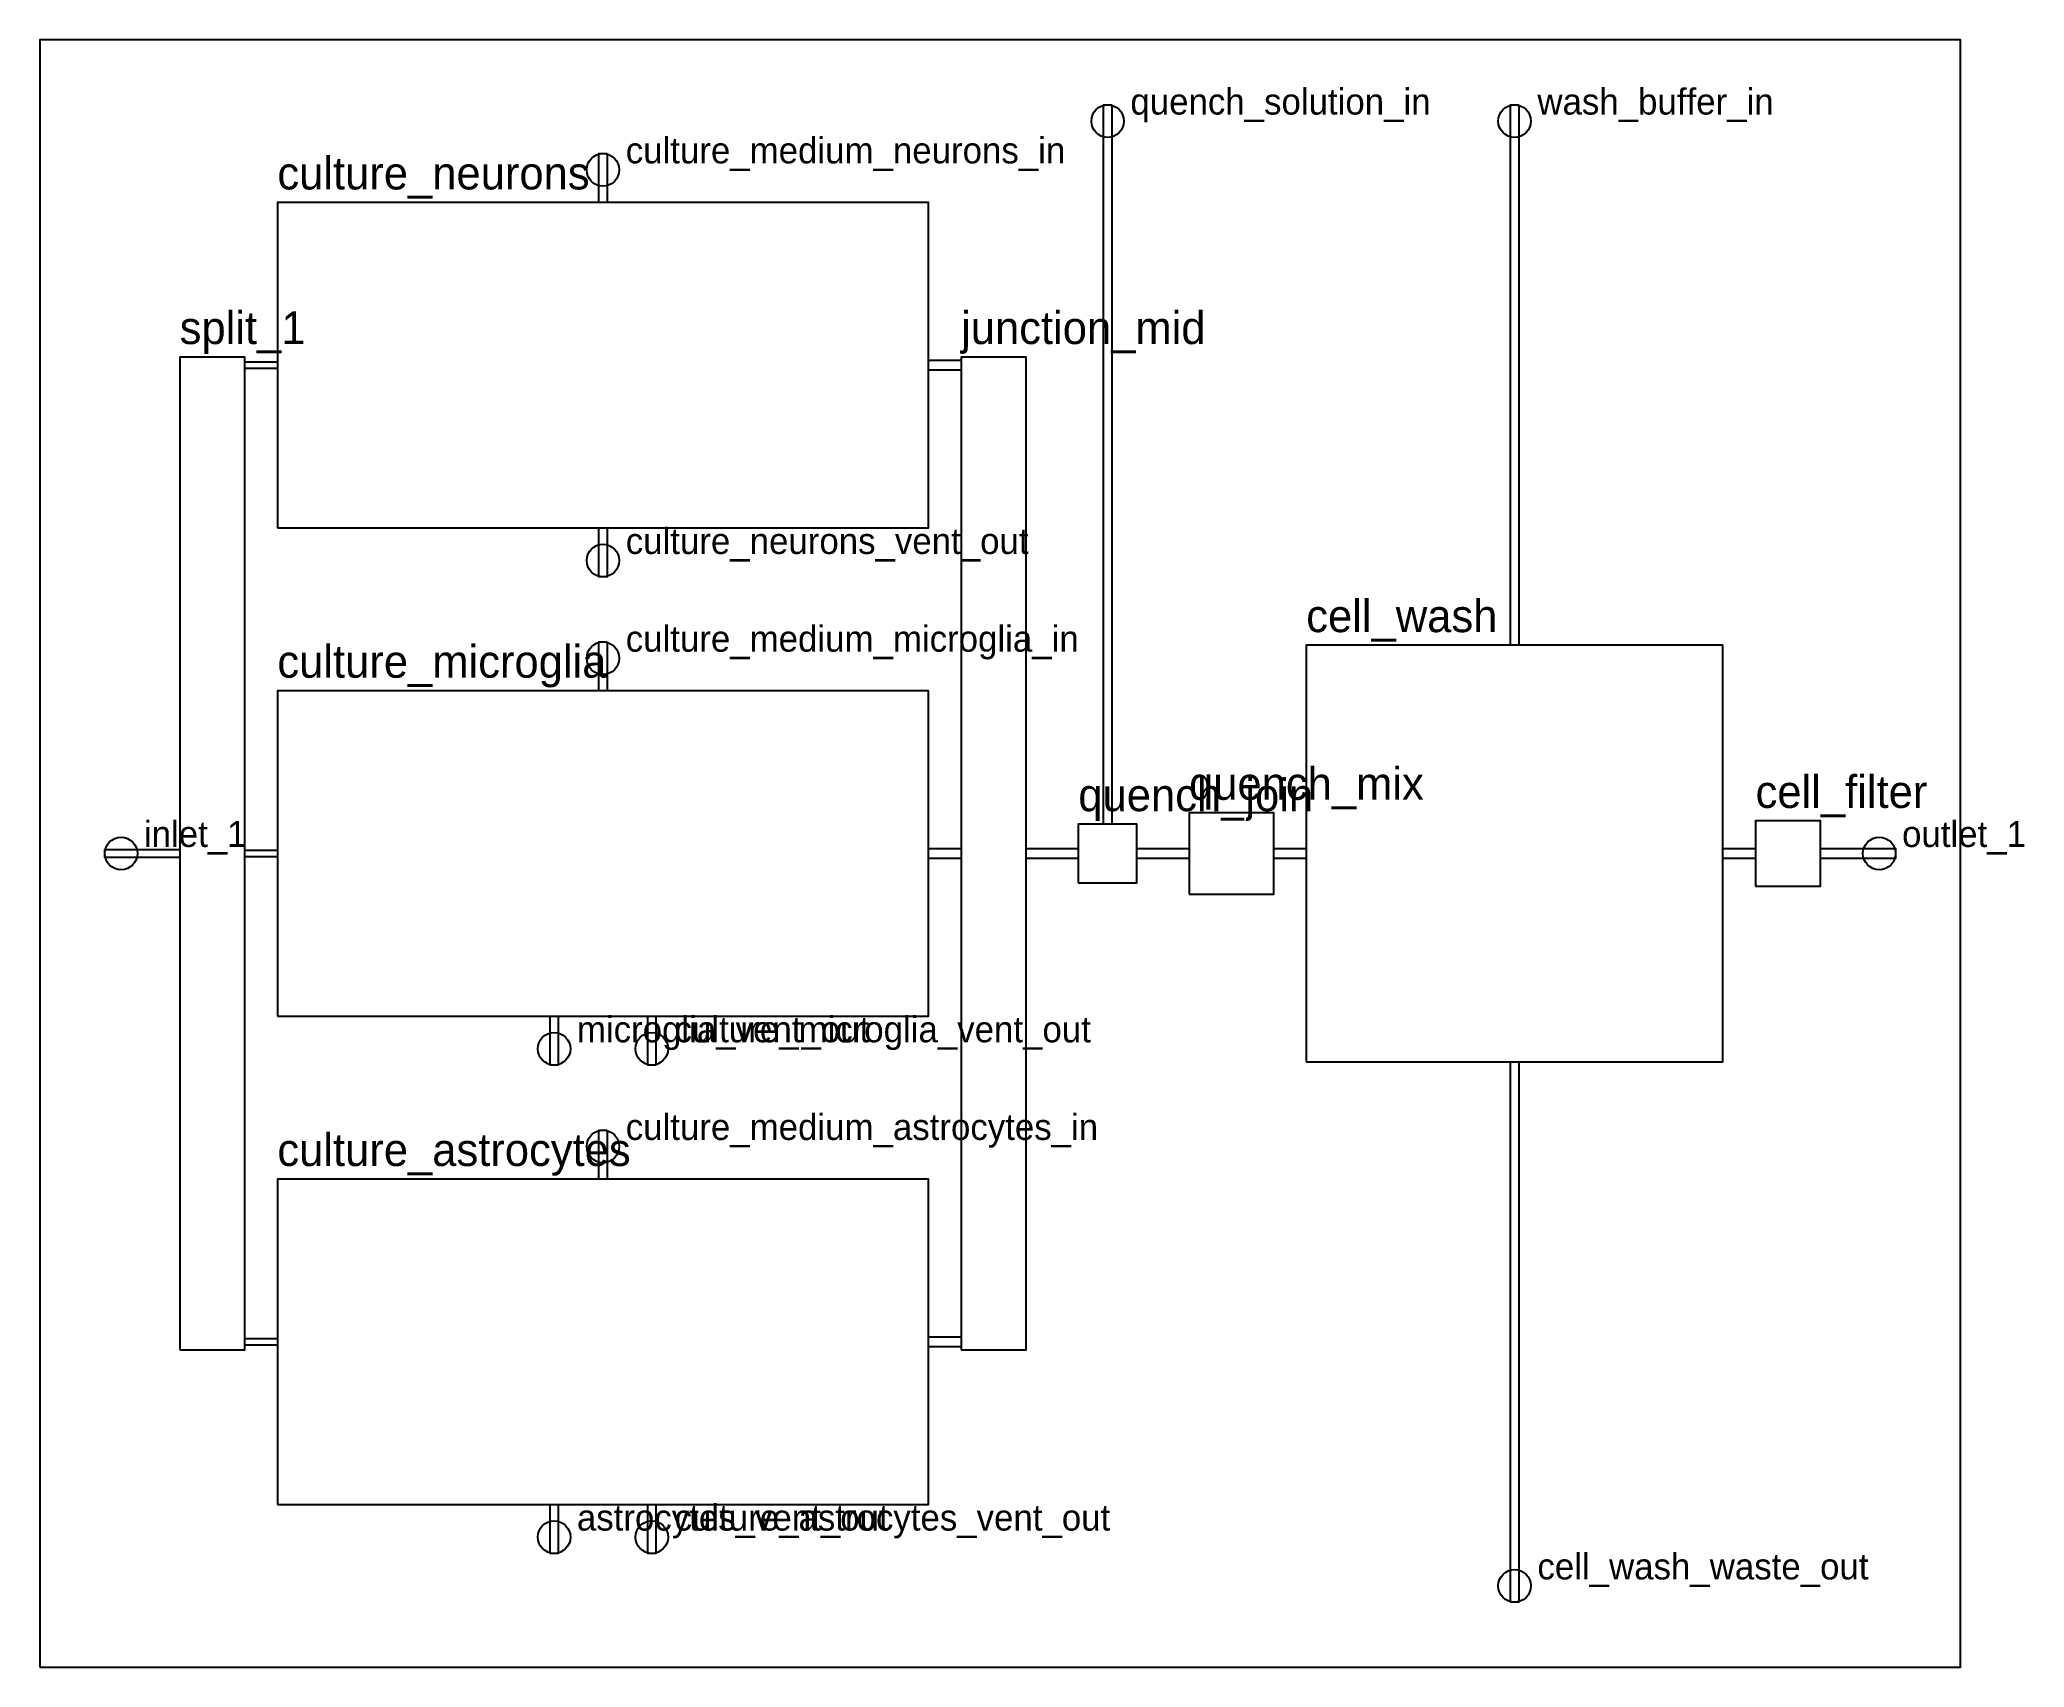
# Model space of a CAD drawing. Header units: millimetres. Extents: x 0 to 61, y 0 to 50.
import ezdxf

# ---------------------------------------------------------------- set-up
doc = ezdxf.new("R2010")
doc.units = ezdxf.units.MM
for name, color, linetype in [('CHAMBERS', 5, 'CONTINUOUS'), ('CHANNELS', 1, 'CONTINUOUS'), ('LABELS', 8, 'CONTINUOUS'), ('OUTLINE', 7, 'CONTINUOUS'), ('PORTS', 3, 'CONTINUOUS')]:
    doc.layers.add(name, color=color, linetype=linetype)

msp = doc.modelspace()

# ---------------------------------------------------------------- linework, layer by layer
at = {"layer": 'CHAMBERS'}
for points in [[(7.3, 35), (27.3, 35), (27.3, 45), (7.3, 45)], [(4.3, 9.75), (6.3, 9.75), (6.3, 40.25), (4.3, 40.25)], [(28.3, 9.75), (30.3, 9.75), (30.3, 40.25), (28.3, 40.25)], [(38.9, 18.6), (51.7, 18.6), (51.7, 31.4), (38.9, 31.4)], [(7.3, 20), (27.3, 20), (27.3, 30), (7.3, 30)], [(35.3, 23.75), (37.9, 23.75), (37.9, 26.25), (35.3, 26.25)], [(31.9, 24.1), (33.7, 24.1), (33.7, 25.9), (31.9, 25.9)], [(52.7, 24), (54.7, 24), (54.7, 26), (52.7, 26)], [(7.3, 5), (27.3, 5), (27.3, 15), (7.3, 15)]]:
    msp.add_lwpolyline(points, close=True, dxfattribs=at)
at = {"layer": 'CHANNELS'}
for points in [[(32.925, 48), (32.925, 25.9), (32.675, 25.9), (32.675, 48)], [(45.425, 48), (45.425, 31.4), (45.175, 31.4), (45.175, 48)], [(17.425, 46.5), (17.425, 45), (17.175, 45), (17.175, 46.5)], [(6.3, 40.1), (7.3, 40.1), (7.3, 39.9), (6.3, 39.9)], [(27.3, 40.15), (28.3, 40.15), (28.3, 39.85), (27.3, 39.85)], [(17.425, 35), (17.425, 33.5), (17.175, 33.5), (17.175, 35)], [(17.425, 31.5), (17.425, 30), (17.175, 30), (17.175, 31.5)], [(2, 25.125), (4.3, 25.125), (4.3, 24.875), (2, 24.875)], [(6.3, 25.1), (7.3, 25.1), (7.3, 24.9), (6.3, 24.9)], [(27.3, 25.15), (28.3, 25.15), (28.3, 24.85), (27.3, 24.85)], [(30.3, 25.15), (31.9, 25.15), (31.9, 24.85), (30.3, 24.85)], [(33.7, 25.15), (35.3, 25.15), (35.3, 24.85), (33.7, 24.85)], [(37.9, 25.15), (38.9, 25.15), (38.9, 24.85), (37.9, 24.85)], [(51.7, 25.15), (52.7, 25.15), (52.7, 24.85), (51.7, 24.85)], [(54.7, 25.15), (57, 25.15), (57, 24.85), (54.7, 24.85)], [(15.925, 20), (15.925, 18.5), (15.675, 18.5), (15.675, 20)], [(18.925, 20), (18.925, 18.5), (18.675, 18.5), (18.675, 20)], [(45.425, 18.6), (45.425, 2), (45.175, 2), (45.175, 18.6)], [(17.425, 16.5), (17.425, 15), (17.175, 15), (17.175, 16.5)], [(6.3, 10.1), (7.3, 10.1), (7.3, 9.9), (6.3, 9.9)], [(27.3, 10.15), (28.3, 10.15), (28.3, 9.85), (27.3, 9.85)], [(15.925, 5), (15.925, 3.5), (15.675, 3.5), (15.675, 5)], [(18.925, 5), (18.925, 3.5), (18.675, 3.5), (18.675, 5)]]:
    msp.add_lwpolyline(points, close=True, dxfattribs=at)
at = {"layer": 'OUTLINE'}
msp.add_lwpolyline([(0, 0), (59, 0), (59, 50), (0, 50)], close=True, dxfattribs=at)
at = {"layer": 'PORTS'}
for centre in [(32.8, 47.5), (45.3, 47.5), (17.3, 46), (17.3, 34), (17.3, 31), (2.5, 25), (56.5, 25), (15.8, 19), (18.8, 19), (17.3, 16), (15.8, 4), (18.8, 4), (45.3, 2.5)]:
    msp.add_circle(centre, 0.5, dxfattribs=at)

# ---------------------------------------------------------------- texts
at = {"layer": 'LABELS'}
for s, height, p in [('quench_solution_in', 0.8, (33.5, 47.7)), ('wash_buffer_in', 0.8, (46, 47.7)), ('culture_medium_neurons_in', 0.8, (18, 46.2)), ('culture_neurons', 1, (7.3, 45.4)), ('split_1', 1, (4.3, 40.65)), ('junction_mid', 1, (28.3, 40.65)), ('culture_neurons_vent_out', 0.8, (18, 34.2)), ('cell_wash', 1, (38.9, 31.8)), ('culture_medium_microglia_in', 0.8, (18, 31.2)), ('culture_microglia', 1, (7.3, 30.4)), ('quench_mix', 1, (35.3, 26.65)), ('cell_filter', 1, (52.7, 26.4)), ('quench_join', 1, (31.9, 26.3)), ('inlet_1', 0.8, (3.2, 25.2)), ('outlet_1', 0.8, (57.2, 25.2)), ('microglia_vent_out', 0.8, (16.5, 19.2)), ('culture_microglia_vent_out', 0.8, (19.5, 19.2)), ('culture_medium_astrocytes_in', 0.8, (18, 16.2)), ('culture_astrocytes', 1, (7.3, 15.4)), ('astrocytes_vent_out', 0.8, (16.5, 4.2)), ('culture_astrocytes_vent_out', 0.8, (19.5, 4.2)), ('cell_wash_waste_out', 0.8, (46, 2.7))]:
    msp.add_text(s, height=height, dxfattribs=at).set_placement(p)

doc.saveas('drawing.dxf')
